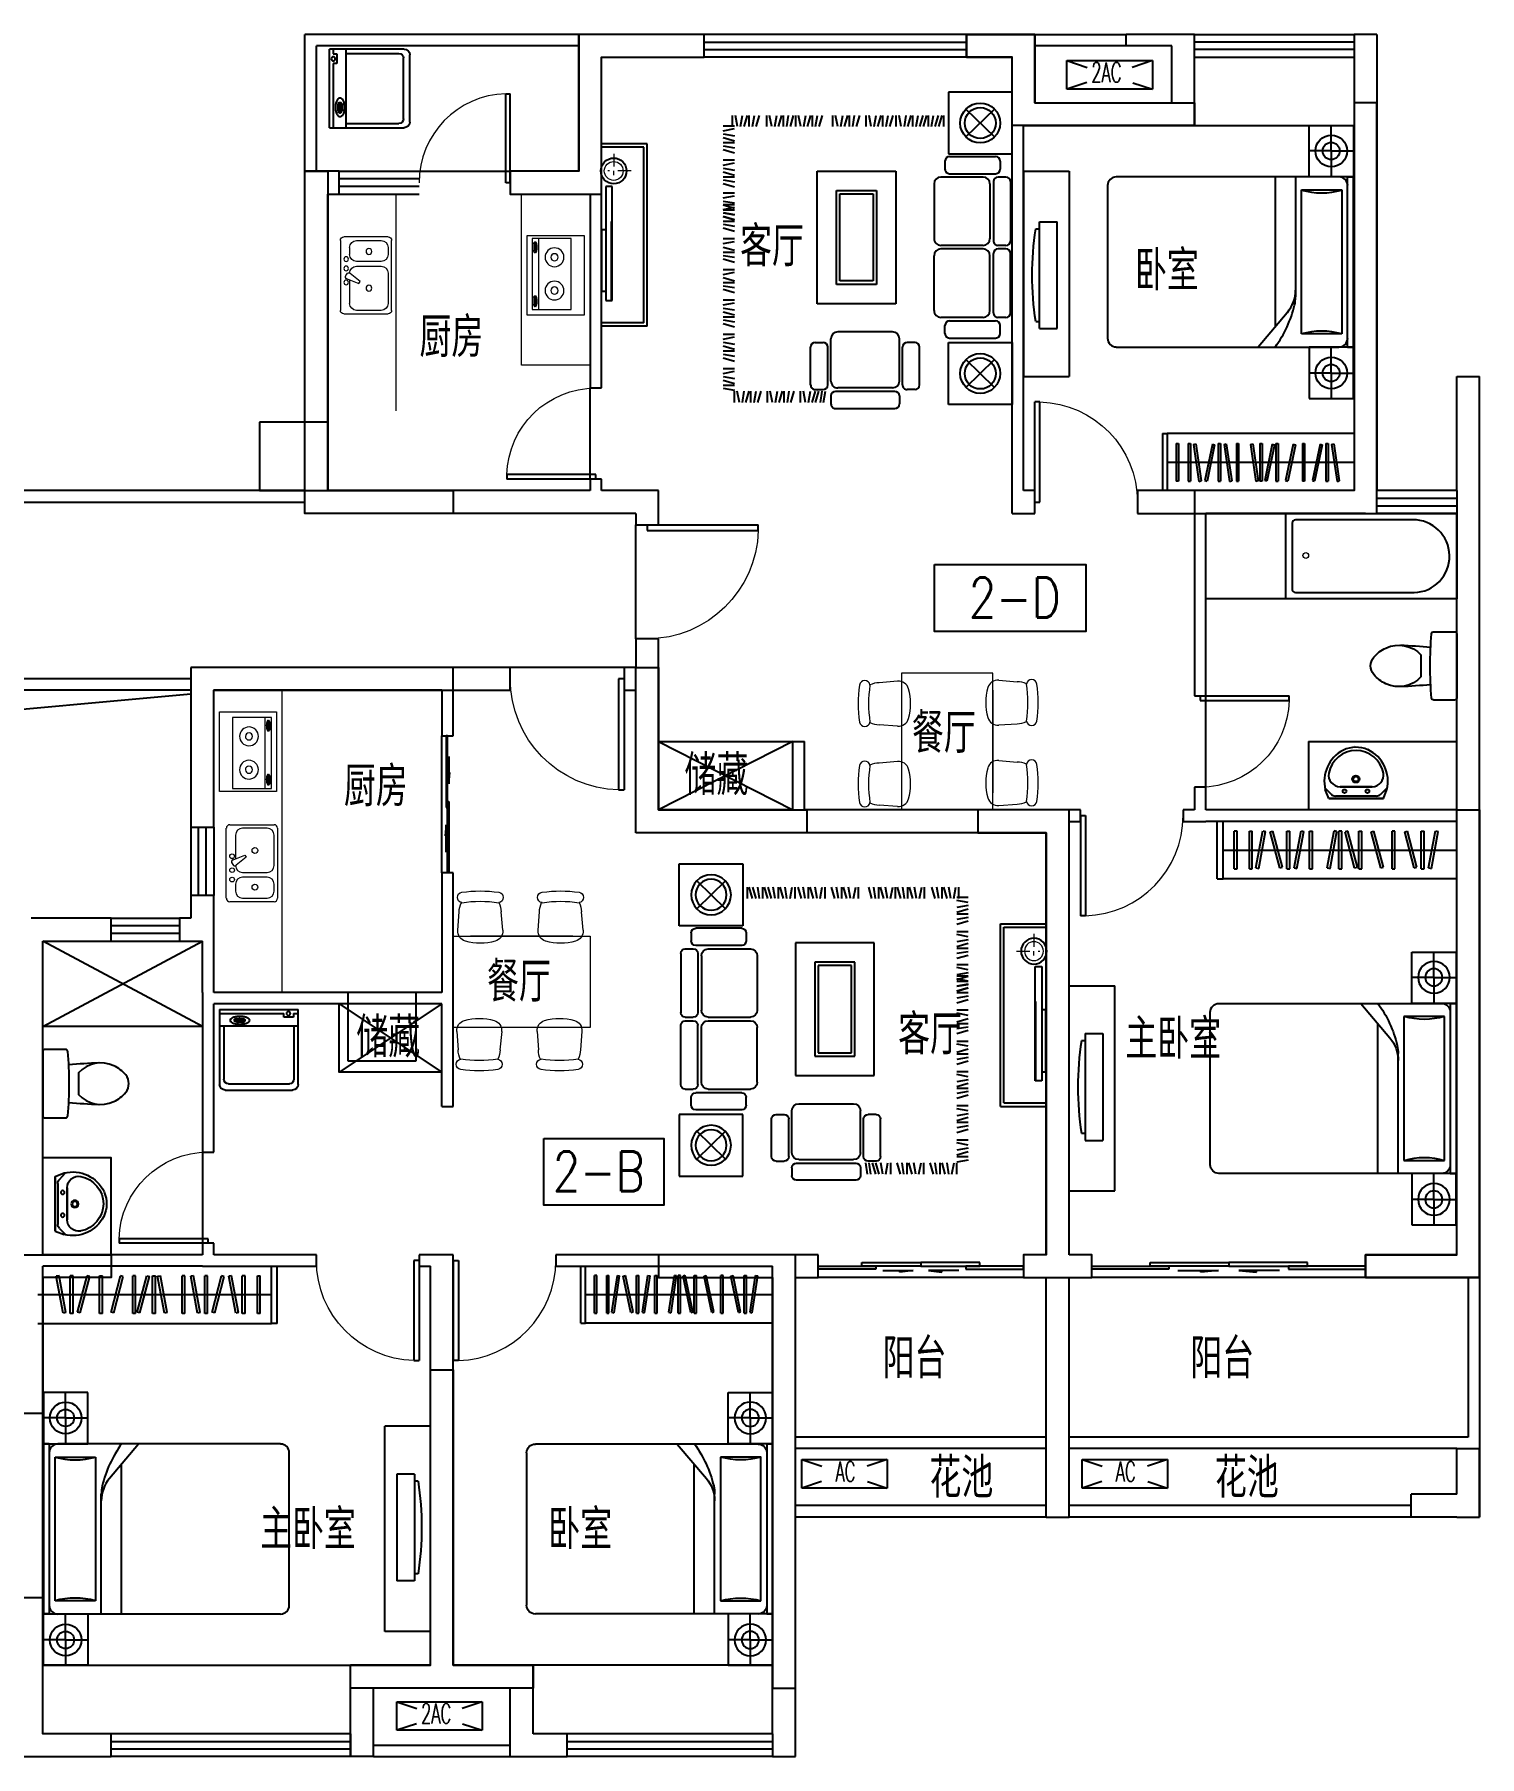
# Model space of a CAD drawing. Extents: x -397387 to -354187, y -375121 to -359221.
# Drawn here: x -366859 to -354187, y -375121 to -360021 of the extents above; entities that cross this region are included whole.
import ezdxf
from ezdxf.enums import TextEntityAlignment as Align

# ---------------------------------------------------------------- set-up
doc = ezdxf.new("R2010")
doc.units = 0
doc.header["$LTSCALE"] = 1000
doc.header["$MEASUREMENT"] = 0
doc.layers.get('0').update_dxf_attribs({"linetype": 'CONTINUOUS'})
for name, color, linetype in [('BATH', 6, 'CONTINUOUS'), ('F', 8, 'CONTINUOUS'), ('FUR', 8, 'CONTINUOUS'), ('Furniture(家具)', 9, 'CONTINUOUS'), ('Lvtry(厨卫)', 151, 'CONTINUOUS'), ('PUB_TEXT', 7, 'CONTINUOUS'), ('TXT', 7, 'CONTINUOUS'), ('wa', 2, 'CONTINUOUS'), ('WALL', 2, 'CONTINUOUS'), ('WC', 243, 'CONTINUOUS'), ('WINDOW', 3, 'CONTINUOUS'), ('栏杆', 140, 'CONTINUOUS'), ('空调', 32, 'CONTINUOUS')]:
    doc.layers.add(name, color=color, linetype=linetype)
doc.layers.add('I-FURN', color=8, linetype='CONTINUOUS', lineweight=5)
doc.styles.add('_ROMANC', font='ROMANC', dxfattribs={"width": 0.6})
doc.styles.add('DIM_FONT', font='ROMAND.shx', dxfattribs={"width": 0.7})
doc.styles.add('HZ1', font='romans.shx', dxfattribs={"width": 0.8, "bigfont": 'hztxt3.shx'})
doc.styles.get("Standard").update_dxf_attribs({"font": 'GBENOR', "bigfont": 'GBCBIG'})

# ---------------------------------------------------------------- blocks, each defined once
blk = doc.blocks.new('M_E6')
for p, q in [((240, 0), (-240, 0)), ((-237, 0), (239, 0)), ((240, 0), (270, -79)), ((-213, -36), (-271, -91)), ((-240, 0), (-270, -79)), ((-179, -23), (181, -23)), ((141, -105), (-141, -105)), ((-141, -105), (141, -105)), ((217, -37), (274, -95))]:
    blk.add_line(p, q)
for centre, radius in [((-99, -65), 16.3), ((2, -172), 31.6), ((2, -172), 23), ((101, -65), 16.3)]:
    blk.add_circle(centre, radius)
for centre, radius, start, end in [((28, -152), 307, 166.1751, 244.7296), ((-141, -205), 100, 90, 190.5602), ((-179, -73), 50, 90, 133.181), ((-28, -152), 307, 297.0639, 13.8249), ((141, -205), 100, 349.4398, 90), ((181, -73), 50, 44.5607, 90), ((0, -179), 243, 190.5602, 349.4398), ((0, -201), 250, 245.8071, 296.4628), ((28, -152), 307, 266.589, 266.5936)]:
    blk.add_arc(centre, radius, start, end)
at = {"width": 0.8, "flags": 9}
for tag in ['XSIZE', 'YSIZE']:
    blk.add_attdef(tag, (0, 0), '', height=0.5, dxfattribs=at)
blk = doc.blocks.new('keting01')
at = {"layer": 'Furniture(家具)'}
for p, q in [((2256222, -2573787, 0), (2255702, -2573787, 0)), ((2254674, -2574365, 0), (2254674, -2573822, 0)), ((2254674, -2573822, 0), (2255232, -2573822, 0)), ((2255232, -2573822, 0), (2255232, -2574365, 0)), ((2255662, -2573897, 0), (2255662, -2573827, 0)), ((2255702, -2573937, 0), (2256222, -2573937, 0)), ((2256262, -2573897, 0), (2256262, -2573827, 0)), ((2256326, -2573841, 0), (2256309, -2573939, 0)), ((2256354, -2573841, 0), (2256338, -2573939, 0)), ((2256398, -2573841, 0), (2256369, -2573939, 0)), ((2256427, -2573841, 0), (2256398, -2573939, 0)), ((2256458, -2573841, 0), (2256442, -2573939, 0)), ((2256485, -2573841, 0), (2256504, -2573939, 0)), ((2256529, -2573841, 0), (2256529, -2573939, 0)), ((2256613, -2573841, 0), (2256584, -2573939, 0)), ((2256644, -2573841, 0), (2256628, -2573939, 0)), ((2256673, -2573841, 0), (2256673, -2573939, 0)), ((2256717, -2573841, 0), (2256688, -2573939, 0)), ((2256748, -2573841, 0), (2256732, -2573939, 0)), ((2256775, -2573841, 0), (2256794, -2573939, 0)), ((2256819, -2573841, 0), (2256819, -2573939, 0)), ((2256903, -2573841, 0), (2256874, -2573939, 0)), ((2256934, -2573841, 0), (2256918, -2573939, 0)), ((2256963, -2573841, 0), (2256963, -2573939, 0)), ((2257007, -2573841, 0), (2256978, -2573939, 0)), ((2257038, -2573841, 0), (2257022, -2573939, 0)), ((2257065, -2573841, 0), (2257084, -2573939, 0)), ((2257109, -2573841, 0), (2257109, -2573939, 0)), ((2254827, -2573971, 0), (2255079, -2574216, 0)), ((2255079, -2573971, 0), (2254827, -2574216, 0)), ((2255484, -2573994, 0), (2255484, -2574325, 0)), ((2255524, -2573954, 0), (2255594, -2573954, 0)), ((2255634, -2573994, 0), (2255634, -2574325, 0)), ((2255662, -2574028, 0), (2255662, -2574398, 0)), ((2255722, -2573968, 0), (2256202, -2573968, 0)), ((2256262, -2574028, 0), (2256262, -2574398, 0)), ((2256290, -2573994, 0), (2256290, -2574325, 0)), ((2256400, -2573954, 0), (2256330, -2573954, 0)), ((2256440, -2573994, 0), (2256440, -2574325, 0)), ((2257207, -2573964, 0), (2257109, -2573947, 0)), ((2257207, -2573992, 0), (2257109, -2573992, 0)), ((2257207, -2574036, 0), (2257109, -2574007, 0)), ((2257207, -2574068, 0), (2257109, -2574051, 0)), ((2257207, -2574095, 0), (2257109, -2574114, 0)), ((2257207, -2574139, 0), (2257109, -2574139, 0)), ((2257207, -2574232, 0), (2257109, -2574203, 0)), ((2257207, -2574264, 0), (2257109, -2574247, 0)), ((2255232, -2574365, 0), (2254674, -2574365, 0)), ((2255524, -2574365, 0), (2255594, -2574365, 0)), ((2256400, -2574365, 0), (2256330, -2574365, 0)), ((2257207, -2574292, 0), (2257109, -2574292, 0)), ((2257207, -2574336, 0), (2257109, -2574307, 0)), ((2257207, -2574368, 0), (2257109, -2574351, 0)), ((2257207, -2574395, 0), (2257109, -2574414, 0)), ((2254778, -2574445, 0), (2254778, -2574515, 0)), ((2255222, -2574405, 0), (2254818, -2574405, 0)), ((2255262, -2574445, 0), (2255262, -2574515, 0)), ((2255722, -2574458, 0), (2256202, -2574458, 0)), ((2257207, -2574439, 0), (2257109, -2574439, 0)), ((2257207, -2574532, 0), (2257109, -2574503, 0)), ((2257207, -2574564, 0), (2257109, -2574547, 0)), ((2254687, -2574626, 0), (2254687, -2575146, 0)), ((2254727, -2574586, 0), (2254797, -2574586, 0)), ((2255222, -2574555, 0), (2254818, -2574555, 0)), ((2254837, -2574626, 0), (2254837, -2575146, 0)), ((2254868, -2574646, 0), (2254868, -2575126, 0)), ((2254928, -2574586, 0), (2255298, -2574586, 0)), ((2255358, -2574646, 0), (2255358, -2575126, 0)), ((2257207, -2574592, 0), (2257109, -2574592, 0)), ((2257207, -2574636, 0), (2257109, -2574607, 0)), ((2257207, -2574668, 0), (2257109, -2574651, 0)), ((2257207, -2574695, 0), (2257109, -2574714, 0)), ((2255692, -2575869, 0), (2255692, -2574705, 0)), ((2255692, -2574705, 0), (2256384, -2574705, 0)), ((2256384, -2574705, 0), (2256384, -2575869, 0)), ((2257207, -2574739, 0), (2257109, -2574739, 0)), ((2257207, -2574832, 0), (2257109, -2574803, 0)), ((2257207, -2574864, 0), (2257109, -2574847, 0)), ((2255862, -2575699, 0), (2255862, -2574875, 0)), ((2255862, -2574875, 0), (2256214, -2574875, 0)), ((2255892, -2575669, 0), (2255892, -2574905, 0)), ((2255892, -2574905, 0), (2256184, -2574905, 0)), ((2256184, -2574905, 0), (2256184, -2575669, 0)), ((2256214, -2574875, 0), (2256214, -2575699, 0)), ((2257207, -2574892, 0), (2257109, -2574892, 0)), ((2257207, -2574936, 0), (2257109, -2574907, 0)), ((2257207, -2574962, 0), (2257109, -2574981, 0)), ((2257207, -2575005, 0), (2257109, -2575005, 0)), ((2257207, -2575099, 0), (2257109, -2575070, 0)), ((2257207, -2575130, 0), (2257109, -2575114, 0)), ((2254687, -2575776, 0), (2254687, -2575256, 0)), ((2254727, -2575186, 0), (2254797, -2575186, 0)), ((2254727, -2575217, 0), (2254797, -2575217, 0)), ((2254837, -2575776, 0), (2254837, -2575256, 0)), ((2254868, -2575756, 0), (2254868, -2575276, 0)), ((2254928, -2575186, 0), (2255298, -2575186, 0)), ((2254928, -2575217, 0), (2255298, -2575217, 0)), ((2255358, -2575756, 0), (2255358, -2575276, 0)), ((2257207, -2575159, 0), (2257109, -2575159, 0)), ((2257207, -2575203, 0), (2257109, -2575174, 0)), ((2257207, -2575233, 0), (2257109, -2575252, 0)), ((2257207, -2575277, 0), (2257109, -2575277, 0)), ((2257207, -2575370, 0), (2257109, -2575341, 0)), ((2257207, -2575402, 0), (2257109, -2575385, 0)), ((2257207, -2575430, 0), (2257109, -2575430, 0)), ((2257207, -2575470, 0), (2257109, -2575441, 0)), ((2257207, -2575474, 0), (2257109, -2575445, 0)), ((2257207, -2575502, 0), (2257109, -2575485, 0)), ((2257207, -2575506, 0), (2257109, -2575489, 0)), ((2257207, -2575530, 0), (2257109, -2575530, 0)), ((2257207, -2575533, 0), (2257109, -2575552, 0)), ((2257207, -2575574, 0), (2257109, -2575545, 0)), ((2257207, -2575577, 0), (2257109, -2575577, 0)), ((2257207, -2575606, 0), (2257109, -2575589, 0)), ((2256214, -2575699, 0), (2255862, -2575699, 0)), ((2256184, -2575669, 0), (2255892, -2575669, 0)), ((2257207, -2575633, 0), (2257109, -2575652, 0)), ((2257207, -2575677, 0), (2257109, -2575677, 0)), ((2257207, -2575759, 0), (2257109, -2575730, 0)), ((2254727, -2575816, 0), (2254797, -2575816, 0)), ((2254778, -2575956, 0), (2254778, -2575886, 0)), ((2255222, -2575846, 0), (2254818, -2575846, 0)), ((2254928, -2575816, 0), (2255298, -2575816, 0)), ((2255262, -2575956, 0), (2255262, -2575886, 0)), ((2256384, -2575869, 0), (2255692, -2575869, 0)), ((2257207, -2575791, 0), (2257109, -2575774, 0)), ((2257207, -2575819, 0), (2257109, -2575819, 0)), ((2257207, -2575863, 0), (2257109, -2575834, 0)), ((2257207, -2575895, 0), (2257109, -2575878, 0)), ((2254674, -2576019, 0), (2254674, -2576561, 0)), ((2255232, -2576019, 0), (2254674, -2576019, 0)), ((2255222, -2575996, 0), (2254818, -2575996, 0)), ((2255232, -2576561, 0), (2255232, -2576019, 0)), ((2257207, -2575922, 0), (2257109, -2575941, 0)), ((2257207, -2575966, 0), (2257109, -2575966, 0)), ((2257207, -2576059, 0), (2257109, -2576030, 0)), ((2255079, -2576412, 0), (2254827, -2576168, 0)), ((2254827, -2576412, 0), (2255079, -2576168, 0)), ((2257207, -2576091, 0), (2257109, -2576074, 0)), ((2257207, -2576119, 0), (2257109, -2576119, 0)), ((2257207, -2576163, 0), (2257109, -2576134, 0)), ((2257207, -2576195, 0), (2257109, -2576178, 0)), ((2255271, -2576259, 0), (2255271, -2576357, 0)), ((2255315, -2576259, 0), (2255287, -2576357, 0)), ((2255347, -2576259, 0), (2255318, -2576357, 0)), ((2255379, -2576259, 0), (2255362, -2576357, 0)), ((2255407, -2576259, 0), (2255407, -2576357, 0)), ((2255451, -2576259, 0), (2255422, -2576357, 0)), ((2255483, -2576259, 0), (2255454, -2576357, 0)), ((2255514, -2576259, 0), (2255498, -2576357, 0)), ((2255543, -2576259, 0), (2255543, -2576357, 0)), ((2255587, -2576259, 0), (2255558, -2576357, 0)), ((2255618, -2576259, 0), (2255602, -2576357, 0)), ((2255646, -2576259, 0), (2255665, -2576357, 0)), ((2255689, -2576259, 0), (2255689, -2576357, 0)), ((2255746, -2576259, 0), (2255717, -2576357, 0)), ((2255778, -2576259, 0), (2255761, -2576357, 0)), ((2255806, -2576259, 0), (2255806, -2576357, 0)), ((2255850, -2576259, 0), (2255821, -2576357, 0)), ((2255882, -2576259, 0), (2255865, -2576357, 0)), ((2255909, -2576259, 0), (2255928, -2576357, 0)), ((2255953, -2576259, 0), (2255953, -2576357, 0)), ((2256039, -2576259, 0), (2256010, -2576357, 0)), ((2256071, -2576259, 0), (2256054, -2576357, 0)), ((2256099, -2576259, 0), (2256099, -2576357, 0)), ((2256143, -2576259, 0), (2256114, -2576357, 0)), ((2256175, -2576259, 0), (2256158, -2576357, 0)), ((2256202, -2576259, 0), (2256221, -2576357, 0)), ((2256246, -2576259, 0), (2256246, -2576357, 0)), ((2256364, -2576259, 0), (2256335, -2576357, 0)), ((2256396, -2576259, 0), (2256379, -2576357, 0)), ((2256424, -2576259, 0), (2256424, -2576357, 0)), ((2256468, -2576259, 0), (2256439, -2576357, 0)), ((2256500, -2576259, 0), (2256483, -2576357, 0)), ((2256527, -2576259, 0), (2256546, -2576357, 0)), ((2256571, -2576259, 0), (2256571, -2576357, 0)), ((2256618, -2576259, 0), (2256589, -2576357, 0)), ((2256650, -2576259, 0), (2256633, -2576357, 0)), ((2256678, -2576259, 0), (2256678, -2576357, 0)), ((2256722, -2576259, 0), (2256694, -2576357, 0)), ((2256754, -2576259, 0), (2256737, -2576357, 0)), ((2256781, -2576259, 0), (2256800, -2576357, 0)), ((2256825, -2576259, 0), (2256825, -2576357, 0)), ((2256918, -2576259, 0), (2256889, -2576357, 0)), ((2256950, -2576259, 0), (2256933, -2576357, 0)), ((2256978, -2576259, 0), (2256978, -2576357, 0)), ((2257022, -2576259, 0), (2256993, -2576357, 0)), ((2257054, -2576259, 0), (2257037, -2576357, 0)), ((2257081, -2576259, 0), (2257100, -2576357, 0)), ((2257207, -2576222, 0), (2257109, -2576241, 0)), ((2257207, -2576266, 0), (2257109, -2576266, 0)), ((2257125, -2576259, 0), (2257125, -2576357, 0)), ((2254674, -2576561, 0), (2255232, -2576561, 0))]:
    blk.add_line(p, q, dxfattribs=at)
for centre, radius in [((2254953, -2574094, 0), 175), ((2254953, -2574094, 0), 136), ((2254953, -2576290, 0), 175), ((2254953, -2576290, 0), 136)]:
    blk.add_circle(centre, radius, dxfattribs=at)
for centre, radius, start, end in [((2255702, -2573827, 0), 40, 90, 180), ((2256222, -2573827, 0), 40, 360, 90), ((2255702, -2573897, 0), 40, 180, 270), ((2256222, -2573897, 0), 40, 270, 360), ((2255524, -2573994, 0), 40, 90, 180), ((2255594, -2573994, 0), 40, 360, 90), ((2255722, -2574028, 0), 60, 90, 180), ((2256202, -2574028, 0), 60, 360, 90), ((2256330, -2573994, 0), 40, 90, 180), ((2256400, -2573994, 0), 40, 360, 90), ((2255524, -2574325, 0), 40, 180, 270), ((2255594, -2574325, 0), 40, 270, 360), ((2255722, -2574398, 0), 60, 180, 270), ((2256202, -2574398, 0), 60, 270, 360), ((2256330, -2574325, 0), 40, 180, 270), ((2256400, -2574325, 0), 40, 270, 360), ((2254818, -2574445, 0), 40, 90, 180), ((2254818, -2574515, 0), 40, 180, 270), ((2255222, -2574445, 0), 40, 360, 90), ((2255222, -2574515, 0), 40, 270, 360), ((2254727, -2574626, 0), 40, 90, 180), ((2254797, -2574626, 0), 40, 360, 90), ((2254928, -2574646, 0), 60, 90, 180), ((2255298, -2574646, 0), 60, 360, 90), ((2254727, -2575146, 0), 40, 180, 270), ((2254797, -2575146, 0), 40, 270, 360), ((2254928, -2575126, 0), 60, 180, 270), ((2255298, -2575126, 0), 60, 270, 360), ((2254727, -2575257, 0), 40, 90, 180), ((2254797, -2575257, 0), 40, 360, 90), ((2254928, -2575277, 0), 60, 90, 180), ((2255298, -2575277, 0), 60, 360, 90), ((2254928, -2575756, 0), 60, 180, 270), ((2255298, -2575756, 0), 60, 270, 360), ((2254727, -2575776, 0), 40, 180, 270), ((2254818, -2575886, 0), 40, 90, 180), ((2254797, -2575776, 0), 40, 270, 360), ((2255222, -2575886, 0), 40, 360, 90), ((2254818, -2575956, 0), 40, 180, 270), ((2255222, -2575956, 0), 40, 270, 360)]:
    blk.add_arc(centre, radius, start, end, dxfattribs=at)
blk = doc.blocks.new('A$C0FFF4A59')
at = {"layer": 'F'}
for p, q in [((406, 1600), (6, 1600)), ((376, 1570), (6, 1570)), ((376, 30), (376, 1570)), ((406, 0), (406, 1600)), ((101, 1225), (43, 1225)), ((43, 1225), (43, 225)), ((101, 225), (101, 1225)), ((95, 231), (95, 918)), ((10, 303), (10, 847)), ((10, 847), (43, 847)), ((43, 847), (43, 303)), ((43, 303), (10, 303)), ((43, 225), (101, 225)), ((376, 30), (6, 30)), ((406, 0), (6, 0))]:
    blk.add_line(p, q, dxfattribs=at)
at = {"layer": 'F', "lineweight": 0}
for p, q in [((113, 1512), (113, 1399)), ((75, 1361), (62, 1361)), ((113, 1324), (113, 1361)), ((267, 1361), (150, 1361))]:
    blk.add_line(p, q, dxfattribs=at)
at = {"layer": 'F'}
blk.add_circle((113, 1361), 113, dxfattribs=at)
at = {"layer": 'F', "lineweight": 0}
blk.add_circle((113, 1361), 82.7, dxfattribs=at)
blk = doc.blocks.new('A$C718D6682')
at = {"linetype": 'Continuous'}
for p, q in [((0, 1), (0, 656)), ((50, 706), (640, 706)), ((690, 656), (690, 1)), ((690, 145), (0, 145))]:
    blk.add_line(p, q, dxfattribs=at)
for p, q in [((38, 145), (38, 611)), ((78, 651), (612, 651)), ((652, 145), (652, 611)), ((0, 36), (564, 36)), ((0, 1), (690, 1)), ((130, 89), (130, 99)), ((147, 113), (147, 97)), ((212, 113), (147, 113)), ((147, 97), (212, 97)), ((212, 97), (212, 113)), ((222, 87), (222, 99)), ((647, 66), (564, 66)), ((564, 66), (564, 35)), ((647, 35), (647, 66)), ((647, 36), (690, 36))]:
    blk.add_line(p, q)
blk.add_lwpolyline([(262, 95, 0.185158), (257, 108, 0.102042), (237, 122, 0.060862), (212, 130, 0.047173), (179, 133, 0.047173), (145, 130, 0.060862), (120, 122, 0.102042), (100, 108, 0.185158), (95, 95, 0.185158), (100, 82, 0.102042), (120, 68, 0.060862), (145, 60, 0.047173), (179, 57, 0.047173), (212, 60, 0.060862), (237, 68, 0.102042), (257, 82, 0.185158)], format="xyb", close=True)
for points in [[(147, 108, 0.008736), (144, 107, 0.076276), (132, 102, 0.259034), (130, 99, 0.259034)], [(130, 99, 0.259034), (132, 96, 0.076276), (144, 91, 0.036515), (157, 88, 0.026615), (176, 87, 0.026615), (195, 88, 0.036515), (208, 91, 0.076276), (220, 96, 0.259034), (222, 99, 0.259034), (220, 102, 0.056762), (212, 106, 0.036515)], [(130, 89, 0.259034), (132, 85, 0.076276), (144, 80, 0.036515), (157, 78, 0.026615), (176, 77, 0.026615), (195, 78, 0.036515), (208, 80, 0.076276), (220, 85, 0.259034), (222, 89, 0.078462), (222, 90, 0.056762)]]:
    blk.add_lwpolyline(points, format="xyb")
blk.add_circle((604, 35), 17.5)
for centre, start, end in [((50, 656), 90, 180), ((640, 656), 360, 90)]:
    blk.add_arc(centre, 50, start, end, dxfattribs=at)
for centre, start, end in [((78, 611), 90, 180), ((612, 611), 360, 90)]:
    blk.add_arc(centre, 40, start, end)
at = {"width": 0.8, "flags": 9}
for tag in ['YSIZE', 'XSIZE']:
    blk.add_attdef(tag, (345, 1), '', height=0.5, rotation=180, dxfattribs=at)
blk = doc.blocks.new('A$C5DCB49ED')
at = {"layer": 'F'}
for p, q in [((-400, -1800), (-400, 0)), ((-400, 0), (0, 0)), ((0, -1800), (0, 0)), ((-260, -420), (-104, -420)), ((-260, -420), (-260, -1356)), ((-104, -420), (-104, -1356)), ((-291, -482), (-260, -482)), ((-291, -1293), (-260, -1293)), ((-260, -1356), (-104, -1356)), ((-400, -1800), (0, -1800))]:
    blk.add_line(p, q, dxfattribs=at)
blk.add_ellipse((2329, -888), major_axis=(2652, 0), ratio=1, start_param=2.988025, end_param=3.295112, dxfattribs=at)
blk = doc.blocks.new('A$C011B29F4')
at = {"layer": 'F'}
for p, q in [((1863, 2156), (525, 2156)), ((448, 2080), (448, 127)), ((1939, 127), (1939, 2080)), ((449, 835), (751, 580)), ((1939, 686), (626, 686)), ((563, 457), (1825, 457)), ((563, 102), (563, 457)), ((1939, 508), (887, 508)), ((1825, 457), (1825, 102)), ((-2, 389), (-2, 0)), ((220, 195), (220, 389)), ((2167, 195), (2167, 389)), ((2389, 389), (2389, 0)), ((220, 195), (-2, 195)), ((220, 195), (220, 0)), ((220, 195), (448, 195)), ((2167, 195), (1939, 195)), ((2167, 195), (2389, 195)), ((2167, 195), (2167, 0)), ((448, 51), (1939, 51)), ((448, 51), (448, 0)), ((1825, 102), (563, 102)), ((1939, 51), (1939, 0)), ((448, 0), (1939, 0))]:
    blk.add_line(p, q, dxfattribs=at)
for points in [[(-2, 0), (448, 0), (448, 389), (-2, 389)], [(2389, 0), (1939, 0), (1939, 389), (2389, 389)]]:
    blk.add_lwpolyline(points, dxfattribs=at)
for centre, radius in [((220, 195), 139), ((2167, 195), 139), ((220, 195), 75), ((2167, 195), 75)]:
    blk.add_circle(centre, radius, dxfattribs=at)
for centre, radius, start, end in [((525, 2080), 76.2, 90, 180), ((1863, 2080), 76.2, 0, 90), ((1056, 1522), 1034, 233.9798, 256.6072), ((-47, 279), 635, 343.7398, 16.2602), ((948, 813), 305, 229.8941, 270), ((887, 813), 305, 256.6072, 270), ((2434, 279), 635, 163.7398, 196.2602), ((525, 127), 76.2, 180, 270), ((1863, 127), 76.2, 270, 0)]:
    blk.add_arc(centre, radius, start, end, dxfattribs=at)
blk = doc.blocks.new('A$C47B67B6B')
at = {"layer": 'F'}
for p, q in [((-2100, -500), (-2100, 0)), ((-2050, -500), (-2050, 0)), ((-1952, -412), (-1952, -83)), ((-1927, -83), (-1952, -83)), ((-1927, -412), (-1927, -83)), ((-1818, -412), (-1818, -83)), ((-1818, -83), (-1793, -83)), ((-1793, -412), (-1793, -83)), ((-1762, -404), (-1701, -81)), ((-1737, -409), (-1677, -85)), ((-1701, -81), (-1677, -85)), ((-1636, -88), (-1612, -82)), ((-1553, -406), (-1636, -88)), ((-1529, -400), (-1612, -82)), ((-1490, -412), (-1490, -83)), ((-1490, -83), (-1465, -83)), ((-1465, -412), (-1465, -83)), ((-1426, -404), (-1366, -81)), ((-1402, -409), (-1342, -85)), ((-1366, -81), (-1342, -85)), ((-1291, -412), (-1291, -83)), ((-1291, -83), (-1266, -83)), ((-1266, -412), (-1266, -83)), ((-1136, -404), (-1076, -81)), ((-1111, -409), (-1051, -85)), ((-1051, -85), (-1076, -81)), ((-1033, -412), (-1033, -83)), ((-1008, -83), (-1033, -83)), ((-1008, -412), (-1008, -83)), ((-956, -82), (-980, -88)), ((-897, -406), (-980, -88)), ((-872, -400), (-956, -82)), ((-859, -412), (-859, -83)), ((-859, -83), (-834, -83)), ((-834, -412), (-834, -83)), ((-751, -88), (-726, -82)), ((-667, -406), (-751, -88)), ((-643, -400), (-726, -82)), ((-568, -412), (-568, -83)), ((-543, -83), (-568, -83)), ((-543, -412), (-543, -83)), ((-457, -88), (-433, -82)), ((-374, -406), (-457, -88)), ((-350, -400), (-433, -82)), ((-311, -412), (-311, -83)), ((-311, -83), (-286, -83)), ((-286, -412), (-286, -83)), ((-247, -404), (-187, -81)), ((-223, -409), (-163, -85)), ((-187, -81), (-163, -85)), ((-2050, -250), (0, -250)), ((-1952, -412), (-1927, -412)), ((-1818, -412), (-1793, -412)), ((-1762, -404), (-1737, -409)), ((-1553, -406), (-1529, -400)), ((-1490, -412), (-1465, -412)), ((-1426, -404), (-1402, -409)), ((-1291, -412), (-1266, -412)), ((-1136, -404), (-1111, -409)), ((-1033, -412), (-1008, -412)), ((-897, -406), (-872, -400)), ((-859, -412), (-834, -412)), ((-667, -406), (-643, -400)), ((-568, -412), (-543, -412)), ((-374, -406), (-350, -400)), ((-311, -412), (-286, -412)), ((-247, -404), (-223, -409)), ((-2100, -500), (-2050, -500)), ((0, -500), (-2050, -500))]:
    blk.add_line(p, q, dxfattribs=at)
blk = doc.blocks.new('M_E29JIV')
at = {"color": 0, "linetype": 'ByBlock'}
for p, q in [((0, -307), (0, 307)), ((31, 337), (419, 337)), ((358, 307), (143, 307)), ((450, 307), (450, -307)), ((82, 245), (82, 40)), ((419, -20), (419, 245)), ((48, 2), (57, -12)), ((59, 31), (163, 70)), ((173, 53), (87, -18)), ((163, 70), (173, 53)), ((143, -82), (358, -82)), ((358, -123), (143, -123)), ((82, -184), (82, -245)), ((419, -245), (419, -184)), ((419, -338), (31, -338)), ((143, -307), (358, -307))]:
    blk.add_line(p, q, dxfattribs=at)
for centre, radius in [((51, 61), 20.5), ((251, 112), 25.6), ((51, -61), 20.5), ((51, -143), 20.5), ((251, -210), 25.6)]:
    blk.add_circle(centre, radius, dxfattribs=at)
for centre, radius, start, end in [((31, 307), 30.7, 90, 180), ((143, 245), 61.4, 90, 180), ((358, 245), 61.4, 0, 90), ((419, 307), 30.7, 0, 90), ((66, 12), 20.5, 110.5377, 210), ((74, -2), 20.5, 210, 309.4623), ((143, -20), 61.4, 180, 270), ((143, -184), 61.4, 90, 180), ((358, -20), 61.4, 270, 0), ((358, -184), 61.4, 0, 90), ((143, -245), 61.4, 180, 270), ((358, -245), 61.4, 270, 0), ((31, -307), 30.7, 180, 270), ((419, -307), 30.7, 270, 0)]:
    blk.add_arc(centre, radius, start, end, dxfattribs=at)
at = {"style": 'DIM_FONT', "width": 0.8, "flags": 9}
for tag in ['XSIZE', 'YSIZE']:
    blk.add_attdef(tag, (0, 0), '', height=0.5, dxfattribs=at)
blk = doc.blocks.new('BX')
for p, q in [((0, 600), (0, 0)), ((600, 600), (0, 600)), ((600, 0), (600, 600)), ((0, 0), (600, 0))]:
    blk.add_line(p, q)
blk = doc.blocks.new('A$C79323B6D')
at = {"layer": 'I-FURN'}
for p, q in [((0, 500, 0), (700, 500, 0)), ((0, 0, 0), (0, 500, 0)), ((700, 500, 0), (700, 0, 0)), ((27, 387, 0), (27, 44, 0)), ((649, 387, 0), (27, 387, 0)), ((649, 44, 0), (649, 387, 0)), ((27, 100, 0), (649, 100, 0)), ((27, 44, 0), (649, 44, 0)), ((59, 78, 0), (59, 66, 0)), ((134, 68, 0), (70, 68, 0)), ((70, 68, 0), (70, 52, 0)), ((70, 52, 0), (134, 52, 0)), ((134, 52, 0), (134, 68, 0)), ((151, 77, 0), (151, 66, 0)), ((532, 78, 0), (532, 66, 0)), ((543, 68, 0), (543, 52, 0)), ((607, 68, 0), (543, 68, 0)), ((543, 52, 0), (607, 52, 0)), ((607, 52, 0), (607, 68, 0)), ((624, 77, 0), (624, 66, 0)), ((700, 0, 0), (0, 0, 0))]:
    blk.add_line(p, q, dxfattribs=at)
at = {"layer": 'I-FURN', "elevation": 0}
for points in [[(151, 77, 0.259034), (149, 80, 0.076276), (137, 85, 0.036515), (124, 88, 0.026615), (105, 89, 0.026615), (86, 88, 0.036515), (73, 85, 0.076276), (61, 80, 0.259034), (59, 77, 0.078462), (59, 76, 0.056762)], [(151, 66, 0.259034), (149, 70, 0.076276), (137, 75, 0.036515), (124, 77, 0.026615), (105, 78, 0.026615), (86, 77, 0.036515), (73, 75, 0.076276), (61, 70, 0.259034), (59, 66, 0.259034), (61, 63, 0.056762), (70, 59, 0.036515)], [(134, 57, 0.008736), (137, 58, 0.076276), (149, 63, 0.259034), (151, 66, 0.259034)], [(624, 77, 0.259034), (622, 80, 0.076276), (610, 85, 0.036515), (597, 88, 0.026615), (578, 89, 0.026615), (559, 88, 0.036515), (546, 85, 0.076276), (534, 80, 0.259034), (532, 77, 0.078462), (532, 76, 0.056762)], [(624, 66, 0.259034), (622, 70, 0.076276), (610, 75, 0.036515), (597, 77, 0.026615), (578, 78, 0.026615), (559, 77, 0.036515), (546, 75, 0.076276), (534, 70, 0.259034), (532, 66, 0.259034), (534, 63, 0.056762), (543, 59, 0.036515)], [(607, 57, 0.008736), (610, 58, 0.076276), (622, 63, 0.259034), (624, 66, 0.259034)]]:
    blk.add_lwpolyline(points, format="xyb", dxfattribs=at)
at = {"layer": 'I-FURN'}
for centre, radius, start, end in [((192, 241, 0), 82.5, 0.964, 360), ((484, 241, 0), 82.5, 180, 539.036), ((192, 241, 0), 31.6, 0.6532, 360), ((484, 241, 0), 31.6, 180, 539.3468)]:
    blk.add_arc(centre, radius, start, end, dxfattribs=at)
blk = doc.blocks.new('A$C501B52AE')
at = {"layer": 'I-FURN'}
for p, q in [((-450, 581), (-612, 567)), ((-415, 502), (-415, -398)), ((385, 502), (385, -398)), ((437, 591), (598, 576)), ((-450, 187), (-612, 199)), ((437, 197), (598, 208)), ((-450, -123), (-612, -138)), ((437, -114), (598, -128)), ((-450, -517), (-612, -505)), ((437, -508), (598, -496))]:
    blk.add_line(p, q, dxfattribs=at)
blk.add_lwpolyline([(-415, 652), (-415, -548), (385, -548), (385, 652)], close=True, dxfattribs=at)
for centre, radius, start, end in [((308, 384), 1104, 171.5445, 188.4555), ((-738, 540), 46, 8.4555, 171.5445), ((399, 384), 1104, 171.5445, 188.4555), ((-612, 383), 184, 90, 116.2122), ((-442, 489), 92, 16.1087, 95), ((-807, 384), 471, 343.8913, 16.1087), ((794, 394), 471, 163.8913, 196.1087), ((429, 499), 92, 85, 163.8913), ((598, 392), 184, 63.7878, 90), ((725, 549), 46, 8.4555, 171.5445), ((-413, 394), 1104, 351.5445, 8.4555), ((-322, 394), 1104, 351.5445, 8.4555), ((-738, 229), 46, 188.4555, 351.5445), ((-612, 383), 184, 243.618, 270), ((-442, 279), 92, 265, 343.8913), ((429, 288), 92, 196.1087, 275), ((598, 392), 184, 270, 296.382), ((725, 238), 46, 188.4555, 351.5445), ((-738, -165), 46, 8.4555, 171.5445), ((-612, -321), 184, 90, 116.2122), ((-442, -215), 92, 16.1087, 95), ((429, -205), 92, 85, 163.8913), ((598, -312), 184, 63.7878, 90), ((725, -155), 46, 8.4555, 171.5445), ((-413, -311), 1104, 351.5445, 8.4555), ((-322, -311), 1104, 351.5445, 8.4555), ((308, -320), 1104, 171.5445, 188.4555), ((399, -320), 1104, 171.5445, 188.4555), ((-807, -320), 471, 343.8913, 16.1087), ((794, -311), 471, 163.8913, 196.1087), ((-442, -425), 92, 265, 343.8913), ((429, -416), 92, 196.1087, 275), ((-738, -476), 46, 188.4555, 351.5445), ((-612, -321), 184, 243.618, 270), ((598, -312), 184, 270, 296.382), ((725, -466), 46, 188.4555, 351.5445)]:
    blk.add_arc(centre, radius, start, end, dxfattribs=at)
blk = doc.blocks.new('TP6')
blk.add_lwpolyline([(20, -300), (201, -300, 0.388903), (221, -282, 0.043619), (221, 282, 0.388903), (201, 300), (20, 300, 0.414214), (0, 280), (0, -280, 0.414214), (20, -300, 0.414214)], format="xyb")
blk.add_lwpolyline([(623, 157, 0.325454), (314, 96), (314, -96, 0.325454), (623, -157, 0.11195), (728, -76, 0.35994), (728, 76, 0.11195)], format="xyb", close=True)
for centre, start, end in [((822, -7004), 92.6182, 94.7269), ((822, 7004), 265.2731, 267.3818)]:
    blk.add_arc(centre, 7194, start, end)
blk = doc.blocks.new('A$C249466C0')
at = {"layer": '空调'}
for p, q in [((0, 250, 0), (750, 250, 0)), ((0, 250, 0), (177, 191, 0)), ((0, 0, 0), (0, 250, 0)), ((750, 250, 0), (573, 191, 0)), ((750, 250, 0), (750, 0, 0)), ((175, 58, 0), (0, 0, 0)), ((750, 0, 0), (0, 0, 0)), ((578, 57, 0), (750, 0, 0))]:
    blk.add_line(p, q, dxfattribs=at)
at = {"layer": '空调', "style": '_ROMANC', "width": 0.6}
blk.add_text('2AC', height=175, dxfattribs=at).set_placement((214, 60, 0))
blk = doc.blocks.new('$plan$00001638')
for p, q in [((1415, 319), (375, 319)), ((1444, -289), (1445, 289)), ((387, -319), (1414, -319))]:
    blk.add_line(p, q)
blk.add_lwpolyline([(0, 375), (1500, 375), (1500, -375), (0, -375)], close=True)
at = {"lineweight": 13}
blk.add_circle((1324, -6), 25, dxfattribs=at)
for centre, radius, start, end in [((383, 0), 319, 91.3982, 270.6999), ((1415, 289), 30, 359.9714, 449.9956), ((1414, -289), 30, 270.0057, 359.9714)]:
    blk.add_arc(centre, radius, start, end)
blk = doc.blocks.new('1')
at = {"layer": '空调'}
for p, q in [((2343911, -2591167), (2344661, -2591167)), ((2343911, -2591167), (2344088, -2591226)), ((2343911, -2591417), (2343911, -2591167)), ((2344661, -2591167), (2344484, -2591226)), ((2344661, -2591167), (2344661, -2591417)), ((2344085, -2591359), (2343911, -2591417)), ((2344661, -2591417), (2343911, -2591417)), ((2344489, -2591360), (2344661, -2591417))]:
    blk.add_line(p, q, dxfattribs=at)
at = {"layer": '空调', "style": '_ROMANC', "width": 0.6}
blk.add_text('AC', height=175, dxfattribs=at).set_placement((2344207, -2591359))
blk = doc.blocks.new('A$C272E504F')
at = {"layer": 'wa', "flags": 128}
for points in [[(36850, 11050), (35750, 11050), (35750, 9850), (35150, 9850), (35150, 9650), (35950, 9650), (35950, 10850), (36850, 10850)], [(39150, 11050), (39750, 11050), (39750, 10450), (41150, 10450), (41150, 10250), (39550, 10250), (39550, 10850), (39150, 10850)], [(43650, 150), (42650, 150), (42650, 350), (43450, 350), (43450, 4250), (43650, 4250)], [(31050, -1042), (30850, -1042), (30850, -1042), (30850, -1042), (30850, 150), (30250, 150), (30250, 350), (31650, 350), (31650, 150), (31050, 150), (31050, -1042), (31050, -1042)], [(34450, -658), (34650, -658), (34650, -658), (34650, -658), (34650, -3250), (35350, -3250), (35350, -3450), (33750, -3450), (33750, -3250), (34450, -3250), (34450, -658), (34450, -658)], [(31050, -2658), (30850, -2658), (30850, -2658), (30850, -2658), (30850, -3850), (30250, -3850), (30250, -4050), (31650, -4050), (31650, -3850), (31050, -3850), (31050, -2658), (31050, -2658)]]:
    blk.add_lwpolyline(points, close=True, dxfattribs=at)
for points in [[(42750, 6850), (42750, 6850), (42750, 10450), (42550, 10450), (42550, 7050), (42550, 7050), (41150, 7050), (41150, 7050), (41150, 7050), (41150, 6850), (42750, 6850)], [(33350, 9850), (33550, 9850), (33550, 7050), (34650, 7050), (34650, 6850), (33350, 6850), (33350, 9850)], [(32350, 5500), (32350, 4100), (32550, 4100), (32550, 5300), (34650, 5300), (34650, 5500), (32350, 5500)], [(36250, 4050), (36250, 5500), (36450, 5500), (36450, 4250), (37750, 4250), (37750, 4050), (36250, 4050)], [(40050, 350), (40050, 4250), (39250, 4250), (39250, 4050), (39850, 4050), (39850, 350), (39650, 350), (39650, 150), (40250, 150), (40250, 350), (40050, 350)], [(37450, -3450), (37650, -3450), (37650, 150), (37650, 150), (37650, 350), (37550, 350), (36450, 350), (36450, 150), (37450, 150), (37450, -3450)]]:
    blk.add_lwpolyline(points, dxfattribs=at)
blk = doc.blocks.new('$DorLib2D$00000001')
for p, q in [((0.45, 0.975), (0.5, 0.975)), ((0.45, 0), (0.45, 0.975)), ((0.5, 0), (0.5, 0.975)), ((0.5, 0), (0.45, 0))]:
    blk.add_line(p, q)
at = {"lineweight": 13}
blk.add_arc((0.475, 0), 0.975, 91.4693, 180, dxfattribs=at)
blk = doc.blocks.new('$DorLib2D$00000131')
at = {"color": 0, "linetype": 'Continuous'}
for p, q in [((0.15, 0.125), (0.232, 0.197)), ((0.232, 0.197), (0.232, 0.125)), ((-0.5, 0.125), (-0.5, 0)), ((0.019, 0.125), (-0.5, 0.125)), ((-0.5, 0), (0.019, 0)), ((-0.024, 0), (0.5, 0)), ((-0.024, -0.125), (-0.024, 0)), ((0.019, 0), (0.019, 0.125)), ((0.35, 0.125), (0.15, 0.125)), ((0.5, 0), (0.5, -0.125)), ((-0.35, -0.125), (-0.15, -0.125)), ((-0.232, -0.197), (-0.232, -0.125)), ((-0.15, -0.125), (-0.232, -0.197)), ((0.5, -0.125), (-0.024, -0.125))]:
    blk.add_line(p, q, dxfattribs=at)
blk = doc.blocks.new('$DorLib2D$00000138')
at = {"color": 0, "linetype": 'Continuous'}
for p, q in [((-0.2875, 0), (-0.2875, 0.1538)), ((-0.2875, 0.1538), (0, 0.1538)), ((0, 0.1538), (0, 0)), ((0.2875, 0.1538), (0, 0.1538)), ((0.2875, 0), (0.2875, 0.1538)), ((-0.5, -0.1399), (-0.5, 0)), ((-0.5, 0), (-0.2187, 0)), ((0, 0), (-0.2875, 0)), ((-0.2187, 0), (-0.2187, -0.1399)), ((0, 0), (0.2875, 0)), ((0.2187, 0), (0.2187, -0.1399)), ((0.5, 0), (0.2187, 0)), ((0.5, 0), (0.5, -0.1946)), ((0.5, -0.1399), (0.5, 0)), ((-0.2187, -0.1399), (-0.5, -0.1399)), ((-0.1857, -0.186), (-0.037, -0.186)), ((-0.037, -0.186), (-0.1019, -0.2583)), ((-0.1019, -0.2583), (-0.1019, -0.186)), ((0.1857, -0.186), (0.037, -0.186)), ((0.037, -0.186), (0.1019, -0.2583)), ((0.1019, -0.2583), (0.1019, -0.186)), ((0.2187, -0.1399), (0.5, -0.1399))]:
    blk.add_line(p, q, dxfattribs=at)
blk = doc.blocks.new('$TCHSYS$WIN2D')
for p, q in [((-0.5, 0.5), (0.5, 0.5)), ((0.5, 0.1667), (-0.5, 0.1667)), ((0.5, -0.1667), (-0.5, -0.1667)), ((-0.5, -0.5), (0.5, -0.5))]:
    blk.add_line(p, q)

msp = doc.modelspace()

# ---------------------------------------------------------------- linework, layer by layer
at = {"layer": 'BATH'}
for p, q in [((-366787, -368721), (-365387, -367971)), ((-365387, -368721), (-366787, -367971)), ((-365387, -368721), (-366787, -368721))]:
    msp.add_line(p, q, dxfattribs=at)
at = {"layer": 'BATH', "flags": 128}
for points in [[(-363287, -369121), (-364187, -369121), (-364187, -368521), (-363287, -369121)], [(-363287, -368521), (-364187, -369121)]]:
    msp.add_lwpolyline(points, dxfattribs=at)
at = {"layer": 'FUR'}
for p, q in [((-361387, -366221), (-360208, -366221)), ((-360208, -366221), (-361387, -366821)), ((-361387, -366221), (-360208, -366821))]:
    msp.add_line(p, q, dxfattribs=at)
at = {"layer": 'I-FURN'}
for p, q in [((-363687, -363321), (-363687, -361421)), ((-362587, -362921), (-362587, -361421)), ((-361987, -362921), (-362587, -362921)), ((-364687, -368421), (-364687, -365771))]:
    msp.add_line(p, q, dxfattribs=at)
at = {"layer": 'Lvtry(厨卫)', "flags": 128}
msp.add_lwpolyline([(-366187, -370721), (-366187, -369871), (-366787, -369871)], dxfattribs=at)
at = {"layer": 'PUB_TEXT'}
for points in [[(-358968, -364670), (-357640, -364670), (-357640, -365256), (-358968, -365256)], [(-362393, -369701), (-361339, -369701), (-361339, -370286), (-362393, -370286)]]:
    msp.add_lwpolyline(points, close=True, dxfattribs=at)
at = {"layer": 'WALL'}
for p, q in [((-360987, -360021), (-362087, -360021)), ((-362087, -361221), (-362087, -360021)), ((-360987, -360221), (-360987, -360021)), ((-358087, -360021), (-358687, -360021)), ((-358687, -360021), (-358687, -360221)), ((-358087, -360621), (-358087, -360021)), ((-356787, -360021), (-357287, -360021)), ((-357287, -360121), (-357287, -360021)), ((-356887, -360121), (-357287, -360121)), ((-356887, -360621), (-356887, -360121)), ((-356687, -360021), (-356787, -360021)), ((-356687, -360221), (-356687, -360021)), ((-355087, -360021), (-355287, -360021)), ((-355287, -360021), (-355287, -360221)), ((-355087, -360021), (-355087, -364021)), ((-361887, -360221), (-360987, -360221)), ((-361887, -361321), (-361887, -360221)), ((-358687, -360221), (-358287, -360221)), ((-358287, -360721), (-358287, -360221)), ((-356687, -360821), (-356687, -360221)), ((-355287, -360221), (-355287, -364021)), ((-358287, -364221), (-358287, -360721)), ((-358087, -360621), (-356887, -360621)), ((-358187, -364021), (-358187, -360821)), ((-358187, -360821), (-356687, -360821)), ((-364487, -364221), (-364487, -361221)), ((-364187, -361221), (-364487, -361221)), ((-364187, -361421), (-364187, -361221)), ((-362087, -361221), (-362687, -361221)), ((-362687, -361221), (-362687, -361421)), ((-361887, -363121), (-361887, -361321)), ((-364287, -364021), (-364287, -361421)), ((-364287, -361421), (-364187, -361421)), ((-362687, -361421), (-361987, -361421)), ((-361987, -361421), (-361987, -363121)), ((-361987, -363121), (-361887, -363121)), ((-354387, -364021), (-354387, -363021)), ((-354387, -363021), (-354187, -363021)), ((-354187, -364121), (-354187, -363021)), ((-361987, -364021), (-364287, -364021)), ((-361887, -363921), (-361987, -363921)), ((-361987, -363921), (-361987, -364021)), ((-361887, -364021), (-361887, -363921)), ((-361387, -364021), (-361887, -364021)), ((-361387, -364321), (-361387, -364021)), ((-358087, -364021), (-358187, -364021)), ((-358087, -364221), (-358087, -364021)), ((-356587, -364021), (-357187, -364021)), ((-357187, -364021), (-357187, -364221)), ((-355287, -364021), (-356587, -364021)), ((-355087, -364221), (-355087, -364021)), ((-354387, -364021), (-354387, -364221)), ((-354187, -366921), (-354187, -364121)), ((-361987, -364221), (-364487, -364221)), ((-361587, -364221), (-361987, -364221)), ((-361587, -364221), (-361587, -364321)), ((-361587, -364321), (-361387, -364321)), ((-358287, -364221), (-358087, -364221)), ((-357187, -364221), (-356687, -364221)), ((-356687, -364221), (-356687, -365821)), ((-356587, -365821), (-356587, -364221)), ((-355187, -364221), (-356587, -364221)), ((-355187, -364221), (-355087, -364221)), ((-354387, -366821), (-354387, -364221)), ((-361387, -365321), (-361587, -365321)), ((-361587, -365321), (-361587, -365571)), ((-361387, -365671), (-361387, -365321)), ((-363287, -365571), (-365487, -365571)), ((-365487, -365571), (-365487, -366971)), ((-362687, -365571), (-363287, -365571)), ((-362687, -365771), (-362687, -365571)), ((-361587, -365571), (-361687, -365571)), ((-361687, -365571), (-361687, -365771)), ((-361387, -366821), (-361387, -365671)), ((-363287, -365771), (-365287, -365771)), ((-365287, -366971), (-365287, -365771)), ((-363287, -365771), (-363287, -366171)), ((-363187, -366171), (-363187, -365771)), ((-363187, -365771), (-362687, -365771)), ((-361687, -365771), (-361587, -365771)), ((-361587, -367021), (-361587, -365771)), ((-356687, -365821), (-356587, -365821)), ((-363287, -366171), (-363187, -366171)), ((-360208, -366821), (-360208, -366221)), ((-360208, -366221), (-360108, -366221)), ((-360108, -366821), (-360108, -366221)), ((-356587, -366621), (-356687, -366621)), ((-356687, -366621), (-356687, -366821)), ((-356587, -366821), (-356587, -366621)), ((-360208, -366821), (-361387, -366821)), ((-357887, -366821), (-360108, -366821)), ((-357687, -366821), (-357887, -366821)), ((-357787, -370721), (-357787, -366921)), ((-357787, -366921), (-357687, -366921)), ((-357687, -366921), (-357687, -366821)), ((-356687, -366821), (-356787, -366821)), ((-356787, -366821), (-356787, -366921)), ((-356787, -366921), (-356587, -366921)), ((-354387, -366821), (-356587, -366821)), ((-354387, -366921), (-356587, -366921)), ((-354387, -370721), (-354387, -366921)), ((-354187, -370921), (-354187, -366921)), ((-365487, -366971), (-365287, -366971)), ((-360208, -367021), (-361587, -367021)), ((-357987, -367021), (-360208, -367021)), ((-357987, -370721), (-357987, -367021)), ((-363187, -367371), (-363287, -367371)), ((-363287, -367371), (-363287, -368421)), ((-363187, -368421), (-363187, -367371)), ((-365287, -367571), (-365487, -367571)), ((-365487, -367571), (-365487, -367771)), ((-365287, -367871), (-365287, -367571)), ((-366187, -367771), (-366887, -367771)), ((-366187, -367971), (-366187, -367771)), ((-365487, -367771), (-365587, -367771)), ((-365587, -367771), (-365587, -367971)), ((-366787, -367971), (-366187, -367971)), ((-366787, -370721), (-366787, -367971)), ((-365587, -367971), (-365387, -367971)), ((-365387, -368421), (-365387, -367971)), ((-365287, -368421), (-365287, -367871)), ((-365387, -368421), (-365387, -369821)), ((-363287, -368421), (-365287, -368421)), ((-363187, -369421), (-363187, -368421)), ((-365287, -369821), (-365287, -368521)), ((-363287, -368521), (-365287, -368521)), ((-363287, -369421), (-363287, -368521)), ((-363287, -369421), (-363187, -369421)), ((-365387, -369821), (-365287, -369821)), ((-365287, -370621), (-365387, -370621)), ((-365387, -370621), (-365387, -370721)), ((-365287, -370721), (-365287, -370621)), ((-365387, -370721), (-366787, -370721)), ((-366787, -374921), (-366787, -370821)), ((-365387, -370821), (-366787, -370821)), ((-365387, -370821), (-364387, -370821)), ((-364387, -370721), (-365287, -370721)), ((-364387, -370821), (-364387, -370721)), ((-363287, -370721), (-363487, -370721)), ((-363487, -370721), (-363487, -370821)), ((-363487, -370821), (-363387, -370821)), ((-363387, -374321), (-363387, -370821)), ((-363187, -370721), (-363287, -370721)), ((-363187, -370821), (-363187, -370721)), ((-363187, -374321), (-363187, -370821)), ((-360287, -370721), (-362287, -370721)), ((-362287, -370721), (-362287, -370821)), ((-362287, -370821), (-360387, -370821)), ((-360387, -374921), (-360387, -370821)), ((-359987, -370721), (-360287, -370721)), ((-359987, -370921), (-359987, -370721)), ((-357987, -370721), (-358187, -370721)), ((-358187, -370721), (-358187, -370921)), ((-357587, -370721), (-357787, -370721)), ((-357587, -370921), (-357587, -370721)), ((-354387, -370721), (-355187, -370721)), ((-355187, -370721), (-355187, -370921)), ((-360187, -370921), (-359987, -370921)), ((-360187, -375121), (-360187, -370921)), ((-358187, -370921), (-357987, -370921)), ((-357987, -373021), (-357987, -370921)), ((-357787, -370921), (-357587, -370921)), ((-357787, -373021), (-357787, -370921)), ((-355187, -370921), (-354187, -370921)), ((-354387, -372821), (-354387, -372421)), ((-354387, -372421), (-354187, -372421)), ((-354187, -372921), (-354187, -372421)), ((-354387, -372821), (-354787, -372821)), ((-354787, -373021), (-354787, -372821)), ((-354187, -373021), (-354187, -372921)), ((-357987, -373021), (-357787, -373021)), ((-354387, -373021), (-354787, -373021)), ((-354387, -373021), (-354387, -373021)), ((-354387, -373021), (-354187, -373021)), ((-364087, -375121), (-364087, -374321)), ((-363387, -374321), (-364087, -374321)), ((-362487, -374321), (-363187, -374321)), ((-362487, -374921), (-362487, -374321)), ((-363887, -375021), (-363887, -374521)), ((-363287, -374521), (-363887, -374521)), ((-362687, -374521), (-363287, -374521)), ((-362687, -375121), (-362687, -374521)), ((-366187, -374921), (-366787, -374921)), ((-366187, -375121), (-366187, -374921)), ((-364087, -374921), (-364087, -375121)), ((-362187, -374921), (-362487, -374921)), ((-362187, -375121), (-362187, -374921)), ((-360387, -374921), (-360387, -375121)), ((-363887, -375021), (-363887, -375021)), ((-363887, -375121), (-363887, -375021)), ((-366887, -375121), (-366187, -375121)), ((-363887, -375121), (-364087, -375121)), ((-362687, -375121), (-362187, -375121)), ((-360387, -375121), (-360187, -375121))]:
    msp.add_line(p, q, dxfattribs=at)
at = {"layer": 'WC'}
for p, q in [((-354387, -364971), (-356587, -364971)), ((-355687, -366221), (-354387, -366221)), ((-355687, -366221), (-355687, -366821))]:
    msp.add_line(p, q, dxfattribs=at)
at = {"layer": 'WINDOW'}
for p, q in [((-356687, -360821), (-355293, -360821)), ((-363487, -361221), (-362687, -361221)), ((-361987, -363921), (-361987, -363121)), ((-361587, -365321), (-361587, -364321)), ((-361687, -365571), (-362687, -365571)), ((-356587, -366621), (-356587, -365821)), ((-363287, -367371), (-363287, -366171)), ((-365387, -369821), (-365387, -370621)), ((-358187, -370921), (-359987, -370921)), ((-355187, -370921), (-357587, -370921)), ((-366787, -374321), (-364087, -374321)), ((-360387, -374321), (-362487, -374321))]:
    msp.add_line(p, q, dxfattribs=at)
at = {"layer": 'WINDOW', "flags": 128}
msp.add_lwpolyline([(-368087, -367771), (-367675, -366002), (-365487, -365803)], dxfattribs=at)
at = {"layer": '栏杆'}
for p, q in [((-362087, -360021), (-364487, -360021)), ((-364487, -361221), (-364487, -360021)), ((-362087, -360121), (-364387, -360121)), ((-364387, -361221), (-364387, -360121)), ((-364487, -364021), (-367037, -364021)), ((-367037, -364121), (-364487, -364121)), ((-365487, -365671), (-368087, -365671)), ((-365487, -365771), (-368087, -365771)), ((-354287, -370921), (-354287, -372321)), ((-354187, -370921), (-354187, -373021)), ((-357987, -372321), (-360187, -372321)), ((-354287, -372321), (-357787, -372321)), ((-357987, -372421), (-360187, -372421)), ((-354387, -372421), (-357787, -372421)), ((-357987, -372921), (-360187, -372921)), ((-354787, -372921), (-357787, -372921)), ((-357987, -373021), (-360187, -373021)), ((-354387, -373021), (-357787, -373021))]:
    msp.add_line(p, q, dxfattribs=at)
at = {"layer": '空调'}
for p, q in [((-358087, -360021), (-357287, -360021)), ((-357287, -360121), (-358087, -360121)), ((-363887, -375021), (-362687, -375021)), ((-363887, -375121), (-362687, -375121))]:
    msp.add_line(p, q, dxfattribs=at)

# ---------------------------------------------------------------- block references
msp.add_blockref('A$C272E504F', (-397837, -371071))
at = {"layer": 'BATH', "xscale": -1}
for p, rotation in [((-364274, -360839), 270), ((-365236, -368571), 180)]:
    msp.add_blockref('A$C718D6682', p, dxfattribs=dict(at, rotation=rotation))
at = {"layer": 'F'}
for p, rotation in [((-355293, -363210), 90), ((-366781, -371932, 0), 270)]:
    msp.add_blockref('A$C011B29F4', p, dxfattribs=dict(at, rotation=rotation))
for name, p, xscale, rotation in [('A$C5DCB49ED', (-357787, -363020), -1, 180), ('A$C47B67B6B', (-355287, -364021), -0.7999999999883585, 179.9999999666494), ('A$C011B29F4', (-354393, -368069, 0), -1, 90), ('A$C011B29F4', (-360387, -371932), -1, 90)]:
    msp.add_blockref(name, p, dxfattribs=dict(at, xscale=xscale, rotation=rotation))
for name, p in [('A$C47B67B6B', (-354387, -366924)), ('A$C5DCB49ED', (-357387, -368362))]:
    msp.add_blockref(name, p, dxfattribs=at)
for name, p, xscale in [('A$C47B67B6B', (-366831, -370824, 0), -1), ('A$C47B67B6B', (-360387, -370821), 0.7999999999883585), ('A$C5DCB49ED', (-363787, -372225), -1)]:
    msp.add_blockref(name, p, dxfattribs=dict(at, xscale=xscale))
at = {"layer": 'FUR', "rotation": 2.66804264e-08}
msp.add_blockref('A$C0FFF4A59', (-361893, -362579), dxfattribs=at)
at = {"layer": 'FUR', "xscale": -1, "rotation": 359.9999999733196}
msp.add_blockref('A$C0FFF4A59', (-357982, -369420), dxfattribs=at)
at = {"layer": 'I-FURN'}
for p, rotation in [((-362540, -361783, 0), 270), ((-364737, -366660, 0), 90)]:
    msp.add_blockref('A$C79323B6D', p, dxfattribs=dict(at, rotation=rotation))
at = {"layer": 'I-FURN', "extrusion": (0, 0, -1), "zscale": -1, "rotation": 180.0000076839628}
msp.add_blockref('M_E29JIV', (364177, -362134), dxfattribs=at)
at = {"layer": 'I-FURN', "extrusion": (0, 0, -1), "xscale": -1, "zscale": -1, "rotation": 359.9999923160372}
msp.add_blockref('M_E29JIV', (365177, -367288), dxfattribs=at)
at = {"layer": 'Lvtry(厨卫)'}
for name, p, rotation in [('BX', (-364287, -364021), 90), ('$plan$00001638', (-354387, -364596), 180), ('M_E6', (-355270, -366722), 180), ('BX', (-363512, -368421), 180)]:
    msp.add_blockref(name, p, dxfattribs=dict(at, rotation=rotation))
at = {"layer": 'Lvtry(厨卫)', "xscale": -1}
msp.add_blockref('TP6', (-354387, -365558), dxfattribs=at)
at = {"layer": 'Lvtry(厨卫)'}
msp.add_blockref('TP6', (-366787, -369221), dxfattribs=at)
at = {"layer": 'Lvtry(厨卫)', "xscale": -1, "rotation": 90}
msp.add_blockref('M_E6', (-366677, -370274), dxfattribs=at)
at = {"layer": 'WALL'}
for name, p, rotation in [('keting01', (1896387, -2937088, 0), 180), ('A$C501B52AE', (-358840, -366273), 359.9999999466391)]:
    msp.add_blockref(name, p, dxfattribs=dict(at, rotation=rotation))
at = {"layer": 'WALL', "xscale": -1}
for name, p, rotation in [('keting01', (-2615879, -2943855, 0), 180), ('A$C501B52AE', (-362639, -368313), 270.0000000533608)]:
    msp.add_blockref(name, p, dxfattribs=dict(at, rotation=rotation))
at = {"layer": 'WALL'}
for p in [(-2704042, 2218650), (-2701584, 2218650)]:
    msp.add_blockref('1', p, dxfattribs=at)
at = {"layer": 'WINDOW'}
for name, p, xscale, yscale, zscale in [('$TCHSYS$WIN2D', (-359837, -360121), -2300, 200, -2300), ('$TCHSYS$WIN2D', (-355987, -360121), 1400, 200, 1400), ('$DorLib2D$00000001', (-363087, -361321), 800, 800, 800), ('$TCHSYS$WIN2D', (-363837, -361321), 700, 200, 700)]:
    msp.add_blockref(name, p, dxfattribs=dict(at, xscale=xscale, yscale=yscale, zscale=zscale))
for name, p, xscale, yscale, zscale, rotation in [('$DorLib2D$00000001', (-361937, -363521), -800, 800, -800, 90), ('$DorLib2D$00000001', (-357637, -364121), 900, -900, 900, 179.9999999999888), ('$TCHSYS$WIN2D', (-354737, -364121), 700, -200, 700, 179.9999999999904), ('$DorLib2D$00000001', (-361487, -364821), 1000, -1000, 1000, 89.99999999986326), ('$DorLib2D$00000001', (-362187, -365671), -1000, 1000, -1000, 180), ('$DorLib2D$00000001', (-356637, -366221), 800, -800, 800, 90), ('$DorLib2D$00000131', (-363237, -366771), 1200, -100, 1200, 90), ('$DorLib2D$00000001', (-357237, -366871), 900, 900, 900, 180), ('$TCHSYS$WIN2D', (-365387, -367271), -600, -200, -600, 90), ('$TCHSYS$WIN2D', (-365887, -367871), -600, -200, -600, 179.9999999999945), ('$DorLib2D$00000001', (-365337, -370221), -800, 800, -800, 90), ('$DorLib2D$00000001', (-363937, -370771), -900, 900, -900, 180), ('$DorLib2D$00000001', (-362737, -370771), 900, 900, 900, 180), ('$DorLib2D$00000138', (-359087, -370821), -1800, -200, -1800, 180), ('$DorLib2D$00000138', (-356387, -370821), -2400, -200, -2400, 180), ('$TCHSYS$WIN2D', (-365137, -375021), 2100, -200, 2100, 179.9999999999746), ('$TCHSYS$WIN2D', (-361287, -375021), 1800, -200, 1800, 180.0000000000538)]:
    msp.add_blockref(name, p, dxfattribs=dict(at, xscale=xscale, yscale=yscale, zscale=zscale, rotation=rotation))
at = {"layer": '空调'}
for p in [(-357806, -360501, 0), (-363683, -374891, 0)]:
    msp.add_blockref('A$C249466C0', p, dxfattribs=at)

# ---------------------------------------------------------------- texts
at = {"layer": 'TXT', "style": 'HZ1', "width": 0.8}
for s, p in [('客厅', (-360672, -362055)), ('卧室', (-357209, -362266, 0)), ('2-D', (-358666, -365134)), ('餐厅', (-362891, -368503)), ('客厅', (-359286, -368965)), ('储藏', (-364037, -368991)), ('主卧室', (-357294, -369005, 0)), ('2-B', (-362314, -370165)), ('阳台', (-359422, -371805)), ('阳台', (-356724, -371805)), ('花池', (-359011, -372852)), ('花池', (-356508, -372852)), ('主卧室', (-364881, -373305, 0)), ('卧室', (-362354, -373305, 0))]:
    msp.add_text(s, height=350, dxfattribs=at).set_placement(p)
for p in [(-363203, -362657), (-363866, -366596)]:
    msp.add_text('厨房', height=350, dxfattribs=at).set_placement(p, align=Align.MIDDLE)
for s, p in [('餐厅', (-359165, -366322)), ('储藏', (-361159, -366691))]:
    msp.add_text(s, height=350, rotation=360, dxfattribs=at).set_placement(p)

doc.saveas('drawing.dxf')
